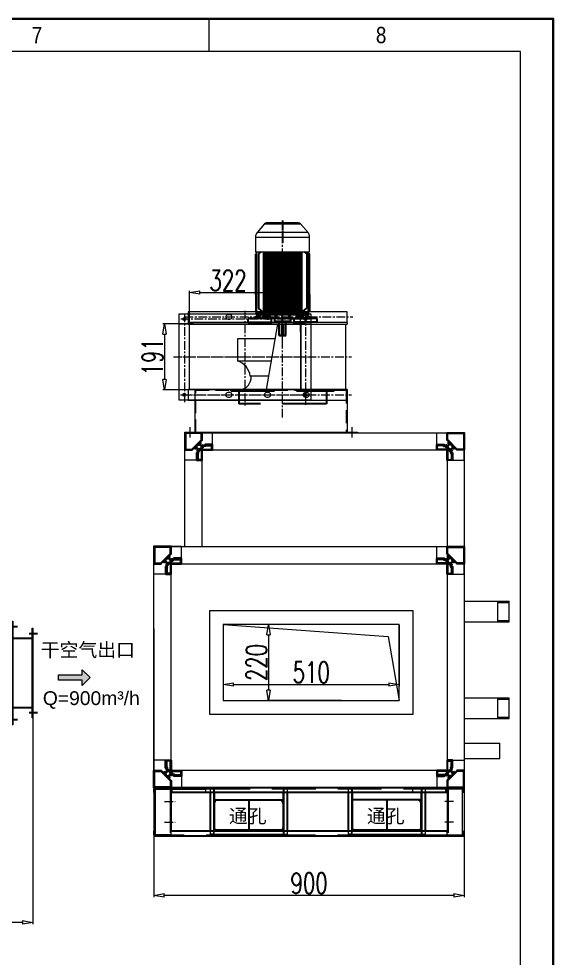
# Model space of a CAD drawing. Header units: millimetres. Extents: x 174875 to 182855, y -330615 to -324972.
# Drawn here: x 181306 to 182855, y -327697 to -324972 of the extents above; entities that cross this region are included whole.
import ezdxf

# ---------------------------------------------------------------- set-up
doc = ezdxf.new("R2010")
doc.units = ezdxf.units.MM
doc.header["$LTSCALE"] = 20
for name, pattern in [('CENTER', [2, 1.25, -0.25, 0.25, -0.25]), ('CENTER2', [28.575, 19.05, -3.175, 3.175, -3.175]), ('CENTER8', [6.35, 3.96875, -0.79375, 0.79375, -0.79375]), ('DASHED2', [9.525, 6.35, -3.175]), ('DASHEDX2', [38.1, 25.4, -12.7]), ('HIDDEN', [9.525, 6.35, -3.175]), ('PHANTOM', [63.5, 31.75, -6.35, 6.35, -6.35, 6.35, -6.35]), ('SLD-实线', [0])]:
    doc.linetypes.add(name, pattern=pattern)
doc.layers.get('0').update_dxf_attribs({"lineweight": 15})
for name, color, linetype in [('3中心线层', 1, 'CENTER8'), ('4虚线层', 6, 'DASHED2'), ('FORMAT', 7, 'Continuous'), ('PDF_几何图形', 7, 'Continuous'), ('实线', 7, 'Continuous')]:
    doc.layers.add(name, color=color, linetype=linetype)
for name, color, linetype, lineweight in [('Center', 1, 'CENTER', 9), ('Center2', 1, 'CENTER2', 9), ('cool', 2, 'HIDDEN', 9), ('Dim', 4, 'Continuous', 9), ('Fine', 1, 'Continuous', 9), ('from', 7, 'Continuous', 15), ('Hidden', 2, 'HIDDEN', 9), ('runner', 6, 'PHANTOM', 9), ('Text', 3, 'Continuous', 9), ('中心线', 1, 'CENTER', 9), ('型材专用图层', 7, 'Continuous', 15), ('粗实线', 7, 'SLD-实线', 25), ('细实线', 4, 'Continuous', 9), ('虚线', 2, 'DASHEDX2', 9)]:
    doc.layers.add(name, color=color, linetype=linetype, lineweight=lineweight)
doc.styles.add('.标注TY', font='txt.shx', dxfattribs={"width": 0.7, "bigfont": 'gbcbig.shx'})
doc.styles.add('AFASTD', font='monotxt.shx', dxfattribs={"width": 0.8, "bigfont": 'extfont.shx'})
doc.styles.add('仿宋体', font='')
doc.styles.add('宋体 2.5', font='', dxfattribs={"height": 2.5})
doc.styles.add('英文图框2.5', font='arial.ttf', dxfattribs={"height": 2.5})
doc.styles.get('仿宋体').set_extended_font_data('SimSun')
doc.styles.get('宋体 2.5').set_extended_font_data('SimSun')
doc.dimstyles.new('.60号字体TY$0', dxfattribs={"dimtxt": 60, "dimasz": 30, "dimexe": 5, "dimexo": 0.5, "dimgap": 5, "dimtad": 1, "dimdsep": 46, "dimtxsty": '.标注TY', "dimblk": 'CLOSEDBLANK', "dimcen": 2.5, "dimclrd": 256, "dimclre": 256, "dimclrt": 256, "dimadec": 0, "dimazin": 0, "dimtfac": 1, "dimtmove": 0, "dimatfit": 3, "dimldrblk": 'CLOSEDBLANK', "dimfxl": 1, "dimlwd": -1, "dimlwe": -1, "dimarcsym": 0})

# ---------------------------------------------------------------- blocks, each defined once
blk = doc.blocks.new('20250513.155847')
for points in [[(280, 69), (280, 67), (20, 67), (20, 69)], [(300, 11), (300, 9), (0, 9), (0, 11)]]:
    blk.add_lwpolyline(points, close=True)
blk.add_lwpolyline([(48, 9), (48, 67), (252, 67), (252, 9)])
at = {"layer": '3中心线层'}
for p, q in [((35, 58), (35, 82.2)), ((265, 58), (265, 82.2)), ((15, 0), (15, 24.2)), ((285, 0), (285, 24.2))]:
    blk.add_line(p, q, dxfattribs=at)
at = {"layer": 'cool'}
blk.add_lwpolyline([(50, 9), (50, 67), (250, 67), (250, 9)], dxfattribs=at)
blk = doc.blocks.new('*U6')
h = blk.add_hatch(color=0)
h.set_gradient(color1=(0, 0, 255), rotation=180, tint=1)
h.paths.add_polyline_path([(0, 0), (-6.35, -6.35), (-6.35, -2.159), (-25.4, -2.159), (-25.4, 2.159), (-6.35, 2.159), (-6.35, 6.35)])
at = {"color": 0, "linetype": 'Continuous'}
blk.add_lwpolyline([(0, 0), (-6.35, -6.35), (-6.35, -2.159), (-25.4, -2.159), (-25.4, 2.159), (-6.35, 2.159), (-6.35, 6.35)], close=True, dxfattribs=at)
blk = doc.blocks.new('_ClosedBlank')
at = {"color": 0, "linetype": 'ByBlock', "lineweight": -2}
for p, q in [((-1, 0.167), (0, 0)), ((-1, 0.167), (-1, -0.167)), ((0, 0), (-1, -0.167))]:
    blk.add_line(p, q, dxfattribs=at)
blk = doc.blocks.new('*D82')
at = {"layer": 'Defpoints', "color": 0, "transparency": 16777216}
for p in [(176481.8, -326760.4), (181346.8, -326760.4), (176481.8, -327593.2)]:
    blk.add_point(p, dxfattribs=at)
at = {"layer": 'Dim', "transparency": 16777216}
for p, q in [((176481.8, -326760.9), (176481.8, -327598.2)), ((181346.8, -326760.9), (181346.8, -327598.2)), ((181316.8, -327593.2), (176511.8, -327593.2))]:
    blk.add_line(p, q, dxfattribs=at)
at = {"layer": 'Dim', "transparency": 16777216, "xscale": 30, "yscale": 30, "zscale": 30, "rotation": 180}
blk.add_blockref('_ClosedBlank', (176481.8, -327593.2), dxfattribs=at)
at = {"layer": 'Dim', "transparency": 16777216, "xscale": 30, "yscale": 30, "zscale": 30}
blk.add_blockref('_ClosedBlank', (181346.8, -327593.2), dxfattribs=at)
at = {"layer": 'Dim', "transparency": 16777216, "insert": (178914.3, -327558.2), "char_height": 60, "attachment_point": 5, "style": '.标注TY'}
blk.add_mtext('4865', dxfattribs=at)
blk = doc.blocks.new('20240116.104457')
at = {"layer": 'cool'}
blk.add_lwpolyline([(3.5, 0), (0, 0), (0, 14), (100, 14), (100, 0), (3.5, 0), (3.5, 10.5), (100, 10.5)], dxfattribs=at)
blk = doc.blocks.new('20240321.16202')
for p, q in [((12, 136.5), (0, 136.5)), ((212, 136.5), (224, 136.5)), ((12, 3), (0, 3)), ((12, 3), (212, 3)), ((212, 3), (224, 3))]:
    blk.add_line(p, q)
at = {"layer": '粗实线'}
for p, q in [((0, 126), (0, 14)), ((12, 126), (12, 15)), ((212, 126), (212, 15)), ((224, 126), (224, 14)), ((12, 14), (12, 15)), ((12, 15), (212, 15))]:
    blk.add_line(p, q, dxfattribs=at)
at = {"layer": '虚线'}
for p, q in [((0, 136.5), (0, 126)), ((10, 136.5), (10, 3)), ((12, 136.5), (12, 126)), ((212, 136.5), (212, 126)), ((214, 136.5), (214, 3)), ((224, 136.5), (224, 126)), ((0, 14), (0, 3)), ((12, 11.5), (12, 14)), ((12, 13), (212, 13)), ((12, 3), (12, 11.5)), ((212, 14), (212, 11.5)), ((212, 11.5), (212, 3)), ((224, 14), (224, 3))]:
    blk.add_line(p, q, dxfattribs=at)
blk = doc.blocks.new('20250611.135806')
at = {"layer": 'Center', "lineweight": 18}
for p, q in [((31.3, 100), (61.7, 100)), ((868.7, 100), (838.3, 100)), ((31.3, 40), (61.7, 40)), ((868.7, 40), (838.3, 40))]:
    blk.add_line(p, q, dxfattribs=at)
at = {"layer": 'from'}
for p, q in [((0, 140), (0, 136.5)), ((0, 136.5), (0, 126)), ((3, 136.5), (0, 136.5)), ((0, 126), (0, 136.5)), ((3, 126), (3, 136.5)), ((3.5, 140), (3.5, 137)), ((3.5, 140), (46.5, 140)), ((3.5, 137), (46.5, 137)), ((46.5, 137), (46.5, 140)), ((50, 136.5), (47, 136.5)), ((47, 136.5), (47, 136)), ((50, 126), (50, 136.5)), ((50, 136.5), (50, 136)), ((850, 126), (850, 136.5)), ((850, 136.5), (850, 136)), ((853, 136.5), (853, 136)), ((853.5, 137), (853.5, 140)), ((896.5, 140), (853.5, 140)), ((896.5, 137), (853.5, 137)), ((896.5, 140), (896.5, 137)), ((897, 136.5), (900, 136.5)), ((897, 126), (897, 136.5)), ((900, 140), (900, 136.5)), ((900, 136.5), (900, 126)), ((900, 126), (900, 136.5)), ((0, 126), (3, 126)), ((5, 4), (5, 136)), ((5, 136), (46.5, 136)), ((46.5, 136), (47, 136)), ((47, 136), (50, 136)), ((50, 126), (50, 14)), ((853, 136), (850, 136)), ((850, 126), (850, 14)), ((853.5, 136), (853, 136)), ((895, 136), (853.5, 136)), ((895, 4), (895, 136)), ((900, 126), (897, 126)), ((0, 14), (0, 3.5)), ((0, 3.5), (0, 14)), ((3, 14), (0, 14)), ((0, 3.5), (0, 0)), ((0, 3.5), (3, 3.5)), ((3, 3.5), (3, 14)), ((3.5, 3), (3.5, 0)), ((46.5, 3), (3.5, 3)), ((46.5, 0), (3.5, 0)), ((46.5, 4), (5, 4)), ((47, 4), (46.5, 4)), ((46.5, 0), (46.5, 3)), ((47, 4), (50, 4)), ((47, 4), (47, 3.5)), ((47, 3.5), (50, 3.5)), ((50, 3.5), (50, 14)), ((50, 4), (50, 3.5)), ((850, 3.5), (850, 14)), ((853, 4), (850, 4)), ((850, 4), (850, 3.5)), ((853, 4), (853.5, 4)), ((853, 4), (853, 3.5)), ((853.5, 4), (895, 4)), ((853.5, 0), (853.5, 3)), ((853.5, 3), (896.5, 3)), ((853.5, 0), (896.5, 0)), ((896.5, 3), (896.5, 0)), ((897, 3.5), (897, 14)), ((897, 14), (900, 14)), ((900, 3.5), (897, 3.5)), ((900, 14), (900, 3.5)), ((900, 3.5), (900, 14)), ((900, 3.5), (900, 0))]:
    blk.add_line(p, q, dxfattribs=at)
for centre, radius, start, end in [((3.5, 136.5), 3.5, 90, 180), ((3.5, 136.5), 0.5, 90, 180), ((46.5, 136.5), 3.5, 0, 90), ((46.5, 136.5), 0.5, 0, 90), ((853.5, 136.5), 3.5, 90, 180), ((853.5, 136.5), 0.5, 90, 180), ((896.5, 136.5), 3.5, 0, 90), ((896.5, 136.5), 0.5, 0, 90), ((3.5, 3.5), 3.5, 180, 270), ((3.5, 3.5), 0.5, 180, 270), ((46.5, 3.5), 3.5, 270, 0), ((46.5, 3.5), 0.5, 270, 0), ((853.5, 3.5), 3.5, 180, 270), ((853.5, 3.5), 0.5, 180, 270), ((896.5, 3.5), 3.5, 270, 0), ((896.5, 3.5), 0.5, 270, 0)]:
    blk.add_arc(centre, radius, start, end, dxfattribs=at)
at = {"layer": 'Hidden'}
for p, q in [((850.5, 136.5), (47.5, 136.5)), ((47, 136), (47, 4)), ((853, 136), (853, 4)), ((850, 3), (47, 3))]:
    blk.add_line(p, q, dxfattribs=at)
at = {"layer": '粗实线'}
for p, q in [((900, 140), (0, 140)), ((3, 136.5), (0, 136.5)), ((3, 126), (0, 126)), ((850, 126), (50, 126)), ((175, 15), (175, 105)), ((175, 105), (375, 105)), ((375, 105), (375, 15)), ((575, 105), (575, 15)), ((775, 105), (575, 105)), ((775, 15), (775, 105)), ((3, 14), (0, 14)), ((3, 3.5), (0, 3.5)), ((900, 0), (0, 0)), ((850, 14), (50, 14)), ((175, 15), (375, 15)), ((775, 15), (575, 15))]:
    blk.add_line(p, q, dxfattribs=at)
at = {"layer": '粗实线', "color": 1, "linetype": 'CENTER', "ltscale": 4.572}
for p, q in [((275, 105), (275, 15)), ((675, 105), (675, 15))]:
    blk.add_line(p, q, dxfattribs=at)
at = {"layer": '粗实线'}
for centre, start, end in [((185, 95), 90, 180), ((365, 95), 0, 90), ((765, 95), 0, 90), ((185, 25), 180, 270), ((365, 25), 270, 0), ((585, 25), 180, 270), ((765, 25), 270, 0)]:
    blk.add_arc(centre, 10, start, end, dxfattribs=at)
for p in [(163, 3), (563, 3)]:
    blk.add_blockref('20240321.16202', p)
at = {"layer": 'from'}
blk.add_blockref('20240116.104457', (50, 126), dxfattribs=at)
at = {"layer": 'from', "xscale": -1}
blk.add_blockref('20240116.104457', (850, 126), dxfattribs=at)
at = {"layer": 'Text', "style": '仿宋体'}
for p in [(217.6, 38.2), (617.6, 38.2)]:
    blk.add_text('通孔', height=40, dxfattribs=at).set_placement(p)
blk = doc.blocks.new('20230914.152449')
for p, q in [((0, 30), (0, 80)), ((0, 80), (76, 80)), ((80, 0), (80, 76)), ((0, 30), (30, 30)), ((30, 0), (30, 30)), ((30, 0), (80, 0))]:
    blk.add_line(p, q)
blk.add_open_spline([(80, 76), (79.9, 76.5), (79.8, 77.6), (78.9, 78.9), (77.6, 79.8), (76.5, 79.9), (76, 80)], degree=3)
at = {"layer": 'Defpoints', "color": 251}
blk.add_lwpolyline([(75.8, 80), (80, 80), (80, 76)], dxfattribs=at)
blk = doc.blocks.new('新型材三通')
at = {"layer": '粗实线'}
h = blk.add_hatch(dxfattribs=at)
h.set_pattern_fill('ANSI31', color=1, scale=0.2, style=0)
h.set_pattern_definition([(45, (-36338.5513, 13786.73324), (-0.449012806, 0.449012806), [])])
h.paths.add_polyline_path([(37.5, 78.4), (36.5, 78.4), (36.5, 59.3), (37.5, 59.3)])
h.paths.add_polyline_path([(78.4, 36.5), (78.4, 37.5), (58.7, 37.5), (58.7, 36.5)])
at = {"layer": '型材专用图层', "color": 8, "lineweight": 5, "ltscale": 5}
for p, q in [((0, 49.2), (0, 50)), ((0.8, 50), (0, 50)), ((0, 4), (0, 0)), ((4, 0), (0, 0)), ((49.2, 0), (50, 0)), ((50, 0.8), (50, 0))]:
    blk.add_line(p, q, dxfattribs=at)
at = {"layer": '粗实线'}
for points in [[(37.2, 53.1), (35.8, 52.4, 0.548619), (35.7, 51.9), (37.8, 50.1), (39.5, 53.1), (43.3, 49.3), (40.8, 48.7, 0.585258), (40.7, 48.3), (41.7, 47.3, 0.261625), (42.7, 47.1), (45, 47.6), (47.6, 45), (45, 47.6), (47.6, 45), (47.1, 42.7, 0.261625), (47.3, 41.7), (48.3, 40.7, 0.585258), (48.7, 40.8), (49.3, 43.3), (53.1, 39.5), (50.1, 37.8), (51.9, 35.7, 0.548619), (52.4, 35.8), (53.1, 37.2, 0.315299), (53.1, 37.4), (53, 37.5, -0.414214), (53, 37.7), (53.7, 38.4, -0.414214), (54.1, 38.4), (58.4, 34.2, 0.198936), (58.9, 34), (65.3, 34), (79.2, 34, 0.414214), (80, 34.8), (80, 49.2, 0.414214), (79.2, 50), (64.7, 50), (52.5, 50, -0.414214), (50, 52.5), (50, 65.3), (50, 79.2, 0.414214), (49.2, 80), (34.8, 80, 0.414214), (34, 79.2), (34, 64.7), (34, 58.9, 0.198912), (34.2, 58.4), (38.4, 54.1, -0.414214), (38.4, 53.7), (37.7, 53, -0.414214), (37.5, 53), (37.4, 53.1, 0.315299)], [(36.5, 58.6, 0.414214), (36.6, 58.5), (37.9, 58.5, 0.414214), (38, 58.6), (38, 59.4, -0.414214), (38.5, 59.9, -0.414214), (39, 59.4), (39, 56.2, 0.198912), (39.2, 55.6), (46.5, 48.4, 0.414424), (47.3, 48.4), (48.3, 49.4, 0.200991), (48.5, 49.8), (48.5, 78, 0.414214), (48, 78.5), (39.2, 78.5, 0.414214), (39, 78.3), (39, 77.9, -0.414214), (38.5, 77.4, -0.414214), (38, 77.9), (38, 78.4, 0.414214), (37.9, 78.5), (36.6, 78.5, 0.414214), (36.5, 78.4)], [(0.8, 50, 0.414214), (0, 49.2), (0, 4, 0.414214), (4, 0), (49.2, 0, 0.414214), (50, 0.8), (50, 20.9, 0.198912), (49.7, 21.6), (43.5, 27.8, -0.414214), (43.5, 28.2), (44.4, 29.1, -0.414214), (44.7, 29.1), (44.7, 29.1, 0.315299), (44.9, 29), (46.4, 29.7, 0.548619), (46.4, 30.2), (44.3, 32), (42.6, 29.1), (38.8, 32.8), (41.3, 33.4, 0.585258), (41.4, 33.8), (40.4, 34.8, 0.261625), (39.5, 35.1), (37.2, 34.5), (34.5, 37.2), (35.1, 39.5, 0.261625), (34.8, 40.4), (33.8, 41.4, 0.585258), (33.4, 41.3), (32.8, 38.8), (29.1, 42.6), (32, 44.3), (30.2, 46.4, 0.548619), (29.7, 46.4), (29, 44.9, 0.315299), (29.1, 44.7), (29.1, 44.7, -0.414214), (29.1, 44.4), (28.2, 43.5, -0.414214), (27.8, 43.5), (21.6, 49.7, 0.198912), (20.9, 50)]]:
    blk.add_lwpolyline(points, format="xyb", close=True, dxfattribs=at)
blk.add_lwpolyline([(36.5, 59.3), (37.5, 59.3), (37.5, 78.4), (36.5, 78.4)], close=True, dxfattribs=at)
for points in [[(47.6, 21.6), (21, 48.2, 0.198912), (20.3, 48.5), (2, 48.5, 0.414214), (1.5, 48), (1.5, 4, 0.414214), (4, 1.5), (48, 1.5, 0.414214), (48.5, 2), (48.5, 20.3, 0.198912), (48.2, 21), (21.6, 47.6)], [(59.4, 39.1), (56.1, 39.1, -0.198912), (55.5, 39.3), (48.4, 46.5, -0.414424), (48.4, 47.3), (49.4, 48.3, -0.200991), (49.8, 48.5), (78, 48.5, -0.414214), (78.5, 48), (78.5, 39.2, -0.414214), (78.3, 39), (77.9, 39, 0.414214), (77.4, 38.5, 0.414214), (77.9, 38), (78.4, 38, -0.414214), (78.5, 37.9)], [(59.4, 39.1, -0.414214), (59.9, 38.6, -0.414214), (59.4, 38.1), (58.6, 38.1, 0.414214), (58.5, 38), (58.5, 36.7, 0.414239), (58.7, 36.5)], [(78.4, 36.5), (58.7, 36.5), (58.7, 37.5), (78.4, 37.5), (78.4, 36.5, 0.414214), (78.5, 36.6), (78.5, 37.9)]]:
    blk.add_lwpolyline(points, format="xyb", dxfattribs=at)
at = {"layer": '粗实线', "color": 1}
for points in [[(33.4, 41.7, 0.131829), (33.4, 41.6), (32.9, 39.8, -0.125779), (32.8, 39.7), (32.7, 39.5, -0.414214), (32.1, 39.5), (29.7, 42, -0.414214), (29.7, 42.5), (29.9, 42.7, -0.125778), (29.9, 42.7), (31.7, 43.2, 0.131829), (31.9, 43.3), (38.8, 50.2, 0.131829), (38.9, 50.4), (39.4, 52.2, -0.125778), (39.5, 52.3), (39.6, 52.4, -0.414214), (40.2, 52.4), (42.6, 50, -0.414214), (42.6, 49.4), (42.4, 49.3, -0.125779), (42.3, 49.3), (40.5, 48.8, 0.131829), (40.4, 48.7), (33.4, 41.7)], [(39.5, 32.7), (39.7, 32.8, -0.125779), (39.8, 32.9), (41.6, 33.4, 0.131829), (41.7, 33.4), (48.7, 40.4, 0.131829), (48.8, 40.5), (49.3, 42.3, -0.125779), (49.3, 42.4), (49.4, 42.6, -0.414214), (50, 42.6), (52.4, 40.2, -0.414214), (52.4, 39.6), (52.3, 39.5, -0.125778), (52.2, 39.4), (50.4, 38.9, 0.131829), (50.2, 38.8), (43.3, 31.9, 0.131829), (43.2, 31.7), (42.7, 29.9, -0.125778), (42.7, 29.9), (42.5, 29.7, -0.414214), (42, 29.7), (39.5, 32.1)]]:
    blk.add_lwpolyline(points, format="xyb", dxfattribs=at)
blk.add_arc((39.8, 32.4), 0.4, 135, 225, dxfattribs=at)
blk = doc.blocks.new('*D87')
at = {"layer": 'Defpoints', "color": 0, "transparency": 16777216}
for p in [(182408.8, -326729.4), (181898.8, -326805.9), (182408.8, -326903)]:
    blk.add_point(p, dxfattribs=at)
at = {"layer": 'Dim', "transparency": 16777216}
for p, q in [((182408.8, -326729.9), (182408.8, -326908)), ((181898.8, -326806.4), (181898.8, -326908)), ((181928.8, -326903), (182378.8, -326903))]:
    blk.add_line(p, q, dxfattribs=at)
at = {"layer": 'Dim', "transparency": 16777216, "xscale": 30, "yscale": 30, "zscale": 30, "rotation": 180}
blk.add_blockref('_ClosedBlank', (181898.8, -326903), dxfattribs=at)
at = {"layer": 'Dim', "transparency": 16777216, "xscale": 30, "yscale": 30, "zscale": 30}
blk.add_blockref('_ClosedBlank', (182408.8, -326903), dxfattribs=at)
at = {"layer": 'Dim', "transparency": 16777216, "insert": (182153.8, -326868), "char_height": 60, "attachment_point": 5, "style": '.标注TY'}
blk.add_mtext('510', dxfattribs=at)
blk = doc.blocks.new('*D88')
at = {"layer": 'Defpoints', "color": 0, "transparency": 16777216}
for p in [(182196.9, -326729.4), (182029.9, -326949.4), (182242.4, -326949.4)]:
    blk.add_point(p, dxfattribs=at)
at = {"layer": 'Dim', "transparency": 16777216}
for p, q in [((182196.4, -326729.4), (182024.9, -326729.4)), ((182029.9, -326759.4), (182029.9, -326919.4)), ((182241.9, -326949.4), (182024.9, -326949.4))]:
    blk.add_line(p, q, dxfattribs=at)
at = {"layer": 'Dim', "transparency": 16777216, "xscale": 30, "yscale": 30, "zscale": 30}
for p, rotation in [((182029.9, -326729.4), 90), ((182029.9, -326949.4), 270)]:
    blk.add_blockref('_ClosedBlank', p, dxfattribs=dict(at, rotation=rotation))
at = {"layer": 'Dim', "transparency": 16777216, "insert": (181994.9, -326839.4), "char_height": 60, "attachment_point": 5, "rotation": 90, "style": '.标注TY'}
blk.add_mtext('220', dxfattribs=at)
blk = doc.blocks.new('20250611.14012701')
for p, q in [((30, 15.7), (30, 139.2)), ((30, 139.2), (470, 139.2)), ((470, 139.2), (470, 15.7))]:
    blk.add_line(p, q)
blk.add_lwpolyline([(0, 15.7), (500, 15.7), (500, 14.2), (0, 14.2)], close=True)
at = {"layer": 'Center2'}
for p, q in [((15, 0), (15, 29.9)), ((485, 0), (485, 29.9))]:
    blk.add_line(p, q, dxfattribs=at)
at = {"layer": 'Hidden', "ltscale": 0.3}
blk.add_line((343.4, 139.2), (343.4, 137.2), dxfattribs=at)
blk.add_lwpolyline([(32, 14.2), (32, 137.2), (468, 137.2), (468, 14.2)], dxfattribs=at)
blk = doc.blocks.new('A$C52E12C56')
at = {"layer": '4虚线层'}
for p, q in [((23, 150), (23, -150)), ((25, 150), (23, 150)), ((25, 150), (25, -150)), ((-15, -127), (-15, 127)), ((25, 127), (-15, 127)), ((25, -127), (-15, -127)), ((25, -150), (23, -150))]:
    blk.add_line(p, q, dxfattribs=at)
blk = doc.blocks.new('Z$W@#17D16AA6')
for p, q in [((-125, 190.5), (125, 190.5)), ((-125, -190.5), (-125, 190.5)), ((-95.5, -190.5), (-95.5, 190.5)), ((95.5, 190.5), (95.5, -190.5)), ((125, 190.5), (125, -190.5)), ((-95.5, 161), (95.5, 161)), ((95.5, -161), (-95.5, -161)), ((125, -190.5), (-125, -190.5)), ((-111, -184.3), (-111, -184.3))]:
    blk.add_line(p, q)
for centre in [(-110, 175.5), (110, 175.5), (-110, -175.5), (110, -175.5)]:
    blk.add_circle(centre, 4.5)
at = {"layer": '中心线'}
for p, q in [((0, 206.9), (0, -204.8)), ((126, 175.5), (-131, 175.5)), ((-110, 187.2), (-110, -191.5)), ((110, 186.3), (110, -191.5)), ((134, 0), (-141, 0)), ((-110, -155.4), (-110, -191.1)), ((110, -155.5), (110, -191.1)), ((126, -175.5), (-141.1, -175.5))]:
    blk.add_line(p, q, dxfattribs=at)
blk = doc.blocks.new('Z$W@#232D6CBC2222222')
for p, q in [((25.9, 75.1), (204, 75.1)), ((198, 70.1), (40, 70.1)), ((160.1, 70.1), (160.1, 70.1)), ((204, 62.7), (198, 70.1)), ((25.9, -75), (204, -75)), ((198, -70), (40, -70)), ((160.1, -70), (160.1, -70)), ((204, -62.6), (198, -70))]:
    blk.add_line(p, q)
for points in [[(22, 76.1), (23.9, 76.1)], [(22, 76.1), (25.9, 76.1)], [(22, 76.1), (25.9, 76.1)], [(22, 76.1), (22, 26.5)], [(25.9, 76.1), (25.9, 74.1)], [(25.9, 30.5), (25.9, 75.1)], [(25.9, 74.1), (25.9, 72)], [(25.9, 73.9), (25.9, 72)], [(25.9, 61.5), (25.9, 64.5)], [(27.9, 55.4), (40, 70.1)], [(204, 55.4), (27.9, 55.4)], [(31.2, 75.1), (32.9, 77.9)], [(79.9, 77.9), (32.9, 77.9)], [(79.9, 77.9), (197, 77.9)], [(198.8, 75.1), (197, 77.9)], [(22, 30.5), (22, -76)], [(24.8, 42.3), (24.6, 41.1)], [(24.6, 41), (24.8, 42.3)], [(24.6, 0), (24.6, 41)], [(25.3, 43.5), (24.8, 42.3)], [(24.8, 42.3), (25.3, 43.5)], [(26.1, 44.6), (25.3, 43.5)], [(25.3, 43.5), (26.1, 44.6)], [(198, 43.1), (25.9, 43.1)], [(25.9, 32.9), (54, 32.9)], [(25.9, -72.4), (25.9, 30.5)], [(27.1, 45.4), (26.1, 44.6)], [(26.1, 44.6), (27.1, 45.3)], [(28.3, 45.9), (27.1, 45.4)], [(27.1, 45.3), (28.3, 45.8)], [(198, 53.8), (27.9, 53.8)], [(40, 49.2), (27.9, 47.7), (27.9, 47.7), (27.9, 53.8)], [(40, 52.3), (27.9, 53.8)], [(204, 47.7), (27.9, 47.7)], [(198, 44.3), (27.9, 44.3)], [(40, 39.7), (27.9, 38.2), (27.9, 38.2), (27.9, 44.3)], [(40, 42.8), (27.9, 44.3)], [(204, 38.2), (27.9, 38.2)], [(198, 34.1), (27.9, 34.1)], [(40, 29.4), (27.9, 27.9), (27.9, 27.9), (27.9, 34.1)], [(40, 32.5), (27.9, 34.1)], [(198, 27.9), (27.9, 27.9)], [(29.6, 46.1), (28.3, 45.9)], [(28.3, 45.8), (29.6, 46)], [(111.7, 46.1), (29.6, 46.1)], [(111.7, 46), (29.6, 46)], [(31.2, 30.9), (31.1, 30.3)], [(31.1, 30.2), (31.2, 30.9)], [(31.1, 0), (31.1, 30.2)], [(31.5, 31.5), (31.2, 30.9)], [(31.2, 30.9), (31.5, 31.5)], [(32.1, 32), (31.5, 31.5)], [(31.5, 31.5), (32.1, 31.9)], [(32.7, 32.2), (32.1, 32)], [(32.1, 31.9), (32.7, 32.2)], [(32.7, 32.2), (34.6, 32.9)], [(34.6, 32.9), (32.7, 32.2)], [(34.6, 32.9), (36.3, 34.2)], [(36.3, 34.1), (34.6, 32.9)], [(36.3, 34.2), (37.5, 35.9)], [(37.5, 35.8), (36.3, 34.1)], [(37.5, 35.9), (38.3, 37.8)], [(38.3, 37.7), (37.5, 35.8)], [(38.5, 38.4), (38.3, 37.8)], [(38.3, 37.7), (38.5, 38.4)], [(38.9, 38.9), (38.5, 38.4)], [(38.5, 38.4), (38.9, 38.9)], [(39.5, 39.2), (38.9, 38.9)], [(38.9, 38.9), (39.5, 39.2)], [(40.2, 39.3), (39.5, 39.2)], [(39.5, 39.2), (40.2, 39.3)], [(54, 52.3), (40, 52.3)], [(40, 49.2), (40, 52.3)], [(198, 49.2), (40, 49.2)], [(54, 42.8), (40, 42.8)], [(40, 39.7), (40, 42.8)], [(198, 39.7), (40, 39.7)], [(198, 32.5), (40, 32.5)], [(40, 29.4), (40, 32.5)], [(198, 29.4), (40, 29.4)], [(101.1, 39.3), (40.2, 39.3)], [(101.1, 39.3), (40.2, 39.3)], [(51.2, 47.9), (53, 48.6)], [(51.2, 46), (51.2, 47.9)], [(53, 48.6), (54.8, 48.8)], [(198, 52.3), (54, 52.3)], [(198, 42.8), (54, 42.8)], [(54, 32.9), (204, 32.9)], [(54.8, 48.2), (54.8, 48.8)], [(54.8, 48.2), (56, 48.2)], [(55.4, 44.3), (55.4, 52.5)], [(56, 48.2), (56, 48.8)], [(56, 48.8), (57.8, 48.6)], [(57.8, 48.6), (59.6, 47.9)], [(59.6, 46), (59.6, 47.9)], [(101.8, 39.2), (101.1, 39.3)], [(101.1, 39.3), (101.8, 39.2)], [(102.4, 38.9), (101.8, 39.2)], [(101.8, 39.2), (102.4, 38.9)], [(102.8, 38.4), (102.4, 38.9)], [(102.4, 38.9), (102.8, 38.4)], [(103, 37.8), (102.8, 38.4)], [(102.8, 38.4), (103, 37.7)], [(103, 37.8), (103.8, 35.9)], [(103.8, 35.8), (103, 37.7)], [(103.8, 35.9), (105, 34.2)], [(105, 34.1), (103.8, 35.8)], [(105, 34.2), (106.7, 32.9)], [(106.7, 32.9), (105, 34.1)], [(106.7, 32.9), (108.6, 32.2)], [(108.6, 32.2), (106.7, 32.9)], [(109.2, 32), (108.6, 32.2)], [(108.6, 32.2), (109.2, 31.9)], [(109.7, 31.5), (109.2, 32)], [(109.2, 31.9), (109.7, 31.5)], [(110, 30.9), (109.7, 31.5)], [(109.7, 31.5), (110, 30.9)], [(110.2, 30.3), (110, 30.9)], [(110, 30.9), (110.2, 30.2)], [(110.2, 0), (110.2, 30.2)], [(113, 45.9), (111.7, 46.1)], [(111.7, 46), (113, 45.8)], [(114.2, 45.4), (113, 45.9)], [(113, 45.8), (114.2, 45.3)], [(115.2, 44.6), (114.2, 45.4)], [(114.2, 45.3), (115.2, 44.6)], [(116, 43.5), (115.2, 44.6)], [(115.2, 44.6), (116, 43.5)], [(116.5, 42.3), (116, 43.5)], [(116, 43.5), (116.5, 42.3)], [(116.7, 41.1), (116.5, 42.3)], [(116.5, 42.3), (116.7, 41)], [(116.7, 0), (116.7, 41)], [(204, 43.1), (145.6, 43.1)], [(204, 53.8), (146.1, 53.8)], [(204, 44.3), (146.1, 44.3)], [(204, 34.1), (146.1, 34.1)], [(204, 27.9), (146.1, 27.9)], [(198, 49.2), (184, 49.2)], [(198, 39.7), (184, 39.7)], [(198, 29.4), (198, 32.5), (198, 32.5), (184, 32.5)], [(198, 29.4), (184, 29.4)], [(198, 52.3), (204, 53)], [(198, 49.2), (198, 52.3)], [(198, 49.2), (204, 48.5)], [(198, 42.8), (204, 43.5)], [(198, 39.7), (198, 42.8)], [(198, 39.7), (204, 38.9)], [(198, 32.5), (204, 33.3)], [(198, 29.4), (204, 28.7)], [(-40, 8.1), (-38.5, 9.6)], [(-40, -8.1), (-40, 8.1)], [(-38.5, -9.6), (-38.5, 9.6)], [(-38.5, 9.6), (-0.3, 9.6)], [(-35.3, 0), (-35.2, 0.7), (-35.2, 0.7), (-35, 1.2), (-35, 1.2), (-34.6, 1.8), (-34.6, 1.8), (-34.1, 2.1), (-34.1, 2.1), (-33.5, 2.4), (-33.5, 2.4), (-32.9, 2.4)], [(-35.3, 0), (-35.3, 0)], [(-32.9, 2.4), (-10.1, 2.4)], [(-10.1, 2.4), (-9.5, 2.4), (-9.5, 2.4), (-8.9, 2.1), (-8.9, 2.1), (-8.4, 1.8), (-8.4, 1.8), (-8, 1.2), (-8, 1.2), (-7.7, 0.7), (-7.7, 0.7), (-7.7, 0)], [(-7.7, 0), (-7.7, 0)], [(-1.9, 0), (34, 0)], [(0, 9.9), (-0.1, 9.9), (-0.1, 9.9), (-0.1, 9.8), (-0.1, 9.8), (-0.2, 9.7), (-0.2, 9.7), (-0.3, 9.6)], [(0, -10), (0, 10)], [(0, 10), (1.4, 10)], [(1.4, 0), (1.4, 23)], [(10, 23), (1.4, 23)], [(1.4, -23), (1.4, 0)], [(24.6, 0), (24.6, -41)], [(40, 21.3), (27.9, 22.9)], [(40, 18.3), (27.9, 16.8), (27.9, 16.8), (27.9, 22.9)], [(198, 22.9), (27.9, 22.9)], [(198, 16.8), (27.9, 16.8)], [(40, 11.6), (27.9, 13.1)], [(40, 8.5), (27.9, 6.9), (27.9, 6.9), (27.9, 13.1)], [(198, 13.1), (27.9, 13.1)], [(198, 6.9), (27.9, 6.9)], [(40, 1.5), (27.9, 3)], [(198, 3), (27.9, 3)], [(27.9, 0), (27.9, 3)], [(27.9, 0), (27.9, -3)], [(31.1, 0), (31.1, -30.2)], [(40, 18.3), (40, 21.3)], [(54, 21.3), (40, 21.3)], [(198, 18.3), (40, 18.3)], [(40, 8.5), (40, 11.6)], [(198, 11.6), (40, 11.6)], [(198, 8.5), (40, 8.5)], [(198, 1.5), (40, 1.5)], [(40, 0), (40, 1.5)], [(40, 0), (40, -1.5)], [(198, 21.3), (54, 21.3)], [(110.2, 0), (110.2, -30.2)], [(116.7, 0), (116.7, -41)], [(204, 22.9), (146.1, 22.9)], [(204, 16.8), (146.1, 16.8)], [(204, 13.1), (146.1, 13.1)], [(204, 6.9), (146.1, 6.9)], [(204, 3), (146.1, 3)], [(198, 18.3), (184, 18.3)], [(198, 8.5), (198, 11.6), (198, 11.6), (184, 11.6)], [(198, 8.5), (184, 8.5)], [(198, 1.5), (184, 1.5)], [(198, 21.3), (204, 22.1)], [(198, 18.3), (198, 21.3)], [(198, 18.3), (204, 17.6)], [(198, 11.6), (204, 12.3)], [(198, 8.5), (204, 7.7)], [(198, 1.5), (204, 2.3)], [(198, 0), (198, 1.5)], [(198, 0), (198, -1.5)], [(-40, -8.1), (-38.5, -9.6)], [(-38.5, -9.6), (-0.3, -9.6), (-0.3, -9.6), (-0.2, -9.7), (-0.2, -9.7), (-0.1, -9.8), (-0.1, -9.8), (0, -9.9)], [(-32.9, -2.4), (-33.5, -2.4), (-33.5, -2.4), (-34.1, -2.1), (-34.1, -2.1), (-34.6, -1.7), (-34.6, -1.7), (-35, -1.2), (-35, -1.2), (-35.2, -0.7), (-35.2, -0.7), (-35.3, 0)], [(-32.9, -2.4), (-10.1, -2.4)], [(-7.7, 0), (-7.7, -0.7), (-7.7, -0.7), (-8, -1.2), (-8, -1.2), (-8.4, -1.7), (-8.4, -1.7), (-8.9, -2.1), (-8.9, -2.1), (-9.5, -2.4), (-9.5, -2.4), (-10.1, -2.4)], [(0, -10), (1.4, -10)], [(10, -23), (1.4, -23)], [(40, -1.5), (27.9, -3)], [(198, -3), (27.9, -3)], [(198, -7.6), (27.9, -7.6)], [(40, -9.2), (27.9, -7.6), (27.9, -7.6), (27.9, -13.7)], [(40, -12.2), (27.9, -13.7)], [(198, -13.7), (27.9, -13.7)], [(40, -19), (27.9, -17.5), (27.9, -17.5), (27.9, -23.6)], [(204, -17.5), (27.9, -17.5)], [(40, -22.1), (27.9, -23.6)], [(198, -23.6), (27.9, -23.6)], [(198, -1.5), (40, -1.5)], [(40, -9.2), (40, -12.2)], [(198, -9.2), (40, -9.2)], [(198, -12.2), (40, -12.2)], [(40, -19), (40, -22.1)], [(198, -19), (40, -19)], [(54, -22.1), (40, -22.1)], [(198, -22.1), (54, -22.1)], [(204, -3), (146.1, -3)], [(204, -7.6), (146.1, -7.6)], [(204, -13.7), (146.1, -13.7)], [(204, -23.6), (146.1, -23.6)], [(198, -1.5), (184, -1.5)], [(198, -9.2), (198, -12.2), (198, -12.2), (184, -12.2)], [(198, -9.2), (184, -9.2)], [(198, -19), (184, -19)], [(198, -1.5), (204, -2.3)], [(198, -9.2), (204, -8.4)], [(198, -12.2), (204, -12.9)], [(198, -19), (204, -18.2)], [(198, -19), (198, -22.1)], [(198, -22.1), (204, -22.8)], [(24.8, -42.3), (24.6, -41)], [(25.3, -43.5), (24.8, -42.3)], [(26.1, -44.6), (25.3, -43.5)], [(27.1, -45.3), (26.1, -44.6)], [(28.3, -45.8), (27.1, -45.3)], [(40, -29.4), (27.9, -27.9), (27.9, -27.9), (27.9, -34)], [(198, -27.9), (27.9, -27.9)], [(40, -32.4), (27.9, -34)], [(198, -34), (27.9, -34)], [(40, -39.6), (27.9, -38.1), (27.9, -38.1), (27.9, -44.2)], [(204, -38.1), (27.9, -38.1)], [(40, -42.7), (27.9, -44.2)], [(198, -44.2), (27.9, -44.2)], [(40, -49.2), (27.9, -47.6), (27.9, -47.6), (27.9, -53.7)], [(204, -47.6), (27.9, -47.6)], [(40, -52.2), (27.9, -53.7)], [(198, -53.7), (27.9, -53.7)], [(29.6, -46), (28.3, -45.8)], [(111.7, -46), (29.6, -46)], [(31.2, -30.9), (31.1, -30.2)], [(31.5, -31.5), (31.2, -30.9)], [(32.1, -31.9), (31.5, -31.5)], [(32.7, -32.1), (32.1, -31.9)], [(32.7, -32.1), (34.6, -32.9)], [(34.6, -32.9), (36.3, -34.1)], [(36.3, -34.1), (37.5, -35.8)], [(37.5, -35.8), (38.3, -37.7)], [(38.5, -38.3), (38.3, -37.7)], [(38.9, -38.9), (38.5, -38.3)], [(39.5, -39.2), (38.9, -38.9)], [(40.2, -39.3), (39.5, -39.2)], [(40, -29.4), (40, -32.4)], [(198, -29.4), (40, -29.4)], [(198, -32.4), (40, -32.4)], [(40, -39.6), (40, -42.7)], [(198, -39.6), (40, -39.6)], [(54, -42.7), (40, -42.7)], [(40, -49.2), (40, -52.2)], [(198, -49.2), (40, -49.2)], [(54, -52.2), (40, -52.2)], [(101.1, -39.3), (40.2, -39.3)], [(198, -42.7), (54, -42.7)], [(198, -52.2), (54, -52.2)], [(101.8, -39.2), (101.1, -39.3)], [(102.4, -38.9), (101.8, -39.2)], [(102.8, -38.3), (102.4, -38.9)], [(103, -37.7), (102.8, -38.3)], [(103, -37.7), (103.8, -35.8)], [(103.8, -35.8), (105, -34.1)], [(105, -34.1), (106.7, -32.9)], [(106.7, -32.9), (108.6, -32.1)], [(109.2, -31.9), (108.6, -32.1)], [(109.7, -31.5), (109.2, -31.9)], [(110, -30.9), (109.7, -31.5)], [(110.2, -30.2), (110, -30.9)], [(113, -45.8), (111.7, -46)], [(114.2, -45.3), (113, -45.8)], [(115.2, -44.6), (114.2, -45.3)], [(116, -43.5), (115.2, -44.6)], [(116.5, -42.3), (116, -43.5)], [(116.7, -41), (116.5, -42.3)], [(204, -27.9), (146.1, -27.9)], [(204, -34), (146.1, -34)], [(204, -44.2), (146.1, -44.2)], [(204, -53.7), (146.1, -53.7)], [(198, -29.4), (198, -32.4), (198, -32.4), (184, -32.4)], [(198, -29.4), (184, -29.4)], [(198, -39.6), (184, -39.6)], [(198, -49.2), (184, -49.2)], [(198, -29.4), (204, -28.7)], [(198, -32.4), (204, -33.2)], [(198, -39.6), (204, -38.9)], [(198, -39.6), (198, -42.7)], [(198, -42.7), (204, -43.4)], [(198, -49.2), (204, -48.4)], [(198, -49.2), (198, -52.2)], [(198, -52.2), (204, -53)], [(22, -76), (25.9, -76)], [(22, -76), (23.9, -76)], [(25.9, -73.8), (25.9, -72)], [(25.9, -74), (25.9, -72)], [(25.9, -76), (25.9, -74)], [(27.9, -55.3), (40, -70)], [(204, -55.3), (27.9, -55.3)], [(31.2, -75), (32.9, -77.8)], [(79.9, -77.8), (32.9, -77.8)], [(79.9, -77.8), (197, -77.8)], [(198.8, -75), (197, -77.8)]]:
    blk.add_lwpolyline(points)
at = {"layer": 'PDF_几何图形', "lineweight": 18}
for p, q in [((246.7, 78.5), (204, 78.5)), ((204, 78.5), (204, 78.3)), ((204, 78.3), (204, 77.9)), ((204, 77.9), (204, 77.1)), ((204, 77.1), (204, 76)), ((204, 76), (204, 74.7)), ((204, 74.7), (204, 73)), ((204, 73), (204, 71.1)), ((204, 71.1), (204, 68.8)), ((204, 68.8), (204, 66.3)), ((204, 66.3), (204, 63.6)), ((204, 63.6), (204, 60.6)), ((204, 60.6), (204, 57.3)), ((204, 57.3), (204, 53.8)), ((285.1, 52.4), (259.6, 73.8)), ((204, 53.8), (204, 50.2)), ((204, 50.2), (204, 46.3)), ((204, 46.3), (204, 42.2)), ((204, 42.2), (204, 38)), ((204, 38), (204, 33.6)), ((204, 33.6), (204, 29.1)), ((204, 29.1), (204, 24.5)), ((288, 46.1), (288, 46.3)), ((288, 45.7), (288, 46.1)), ((288, 44.9), (288, 45.7)), ((288, 43.8), (288, 44.9)), ((288, 42.4), (288, 43.8)), ((288, 40.7), (288, 42.4)), ((288, 38.7), (288, 40.7)), ((288, 36.5), (288, 38.7)), ((288, 34.1), (288, 36.5)), ((288, 31.4), (288, 34.1)), ((288, 28.4), (288, 31.4)), ((288, 25.3), (288, 28.4)), ((204, 24.5), (204, 19.8)), ((204, 19.8), (204, 15)), ((204, 15), (204, 10.1)), ((204, 10.1), (204, 5.2)), ((204, 5.2), (204, -77.4)), ((288, 22), (288, 25.3)), ((288, 18.6), (288, 22)), ((288, 15), (288, 18.6)), ((288, 11.4), (288, 15)), ((288, 7.6), (288, 11.4)), ((288, 3.8), (288, 7.6)), ((288, 0), (288, 3.8)), ((288, -3.8), (288, 0)), ((288, -7.6), (288, -3.8)), ((288, -11.3), (288, -7.6)), ((288, -15), (288, -11.3)), ((288, -18.5), (288, -15)), ((288, -22), (288, -18.5)), ((288, -25.3), (288, -22)), ((288, -28.4), (288, -25.3)), ((259.6, -73.8), (285.1, -52.3)), ((288, -31.3), (288, -28.4)), ((288, -34), (288, -31.3)), ((288, -36.5), (288, -34)), ((288, -38.7), (288, -36.5)), ((288, -40.6), (288, -38.7)), ((288, -42.3), (288, -40.6)), ((288, -43.7), (288, -42.3)), ((288, -44.8), (288, -43.7)), ((288, -45.6), (288, -44.8)), ((288, -46.1), (288, -45.6)), ((288, -46.2), (288, -46.1)), ((204, -77.4), (204, -78.4)), ((204, -78.4), (246.7, -78.4))]:
    blk.add_line(p, q, dxfattribs=at)
at = {"layer": 'PDF_几何图形', "lineweight": 13}
for points in [[(246.7, 78.5), (246.7, 78.3), (246.7, 77.9), (246.7, 77.1), (246.7, 76), (246.7, 74.6), (246.7, 72.9), (246.7, 71), (246.7, 68.7), (246.7, 66.2), (246.7, 63.4), (246.7, 60.3), (246.7, 57), (246.7, 53.5), (246.7, 49.8), (246.7, 45.9), (246.7, 41.8), (246.7, 37.5), (246.7, 33.1), (246.7, 28.5), (246.7, 23.8), (246.7, 19.1), (246.7, 14.2), (246.7, 9.3), (246.7, 4.4), (246.7, -78.4)], [(259.6, -73.8), (259.6, -73.6), (259.6, -73.1), (259.6, -72.3), (259.6, -71.2), (259.6, -69.8), (259.6, -68.1), (259.6, -66.2), (259.6, -63.9), (259.6, -61.3), (259.6, -58.5), (259.6, -55.4), (259.6, -52.1), (259.6, -48.6), (259.6, -44.9), (259.6, -41), (259.6, -36.9), (259.6, -32.6), (259.6, -28.2), (259.6, -23.7), (259.6, -19.1), (259.6, -14.4), (259.6, -9.6), (259.6, -4.8), (259.6, 0), (259.6, 4.9), (259.6, 9.7), (259.6, 14.4), (259.6, 19.1), (259.6, 23.7), (259.6, 28.3), (259.6, 32.7), (259.6, 36.9), (259.6, 41), (259.6, 45), (259.6, 48.7), (259.6, 52.2), (259.6, 55.5), (259.6, 58.6), (259.6, 61.4), (259.6, 63.9), (259.6, 66.2), (259.6, 68.2), (259.6, 69.9), (259.6, 71.3), (259.6, 72.4), (259.6, 73.2), (259.6, 73.7), (259.6, 73.8)], [(285.1, 52.4), (285.1, 52.3), (285.1, 51.8), (285.1, 51), (285.1, 50), (285.1, 48.6), (285.1, 47), (285.1, 45.1), (285.1, 42.9), (285.1, 40.4), (285.1, 37.8), (285.1, 34.9), (285.1, 31.8), (285.1, 28.5), (285.1, 25.1), (285.1, 21.5), (285.1, 17.7), (285.1, 13.9), (285.1, 10), (285.1, 6), (285.1, 2), (285.1, -2), (285.1, -6), (285.1, -9.9), (285.1, -13.8), (285.1, -17.7), (285.1, -21.4), (285.1, -25), (285.1, -28.4), (285.1, -31.7), (285.1, -34.8), (285.1, -37.7), (285.1, -40.4), (285.1, -42.8), (285.1, -45), (285.1, -46.9), (285.1, -48.5), (285.1, -49.9), (285.1, -51), (285.1, -51.7), (285.1, -52.2), (285.1, -52.3)]]:
    blk.add_lwpolyline(points, dxfattribs=at)
at = {"layer": 'PDF_几何图形', "lineweight": 25}
for points in [[(258.9, 0), (230.2, 0)], [(264.9, 0), (260.4, 0)], [(295.1, 0), (291.4, 0), (287.6, 0), (266.4, 0)]]:
    blk.add_lwpolyline(points, dxfattribs=at)
at = {"layer": 'PDF_几何图形', "lineweight": 18}
for centre, radius, start, end in [((246.7, 58.5), 20, 50.0048, 89.9952), ((280, 46.3), 8, 0.0145, 49.9859), ((280, -46.2), 8, 310.0142, 359.9858), ((246.7, -58.4), 20, 270.001, 309.999)]:
    blk.add_arc(centre, radius, start, end, dxfattribs=at)
at = {"layer": '中心线'}
blk.add_lwpolyline([(-51.3, 0), (251.5, 0)], dxfattribs=at)
at = {"layer": '实线'}
for p, q in [((0, 100), (0, 33.1)), ((0, 100), (10, 100)), ((10, -99.9), (10, 100)), ((22, 65.5), (10, 84.8)), ((-3.5, 65), (-3.5, 33.1)), ((-3.5, 65), (0, 65)), ((22, 60.6), (10, 79.9)), ((22, 46), (10, 65.3)), ((22, 40.9), (10, 60.1)), ((10, 33.1), (-3.5, 33.1)), ((15.2, 40.9), (10, 49.2)), ((22, 40.9), (15.2, 40.9)), ((22, 19.2), (10, 24.3)), ((22, 18), (10, 23.1)), ((11, 18), (10, 18.4)), ((22, 18), (11, 18)), ((22, -17.9), (10, -23)), ((11, -17.9), (10, -18.4)), ((22, -19.2), (10, -24.2)), ((22, -17.9), (11, -17.9)), ((-3.5, -64.9), (-3.5, -33.1)), ((10, -33.1), (-3.5, -33.1)), ((0, -99.9), (0, -33.1)), ((22, -40.8), (10, -60.1)), ((15.2, -40.8), (10, -49.2)), ((22, -45.9), (10, -65.2)), ((22, -40.8), (15.2, -40.8)), ((-3.5, -64.9), (0, -64.9)), ((22, -60.5), (10, -79.8)), ((22, -65.4), (10, -84.7)), ((0, -99.9), (10, -99.9)), ((0, -99.9), (10, -99.9))]:
    blk.add_line(p, q, dxfattribs=at)
blk = doc.blocks.new('英铄BN(A)S250系列-俯视图-01')
for p, q in [((-2444.5, 22675.1), (-2444.5, 22645.1)), ((-1983.5, 22675.1), (-2444.5, 22675.1)), ((-1983.5, 22645.1), (-1983.5, 22675.1)), ((-2444.5, 22645.1), (-1983.5, 22645.1)), ((-2440.5, 22645.1), (-2440.5, 22455.1)), ((-2311.5, 22645.1), (-2311.5, 22455.1)), ((-2210.5, 22645.1), (-2243.5, 22455.1)), ((-1987.5, 22645.1), (-1987.5, 22455.1)), ((-2217.3, 22606.1), (-2164, 22606.1)), ((-2126.5, 22561.1), (-2225.1, 22561.1)), ((-2126.5, 22497.6), (-2126.5, 22561.1)), ((-2236.1, 22497.6), (-2126.5, 22497.6)), ((-1983.5, 22455.1), (-2444.5, 22455.1)), ((-2444.5, 22451.1), (-2444.5, 22455.1)), ((-1983.5, 22455.1), (-1983.5, 22451.1)), ((-2444.5, 22451.1), (-2444.5, 22419.1)), ((-1983.5, 22449.1), (-2444.5, 22449.1)), ((-1983.5, 22419.1), (-1983.5, 22451.1)), ((-2444.5, 22419.1), (-1983.5, 22419.1))]:
    blk.add_line(p, q)
for points in [[(-2257.5, 22486.4), (-2257.5, 22486.4)], [(-2257.5, 22458.8), (-2257.5, 22458.8)], [(-2257.5, 22453), (-2257.5, 22417.1)]]:
    blk.add_lwpolyline(points)
for centre, radius, start, end in [((-2130.4, 22609.5), 35.9, 97.2702, 185.4211), ((-2110, 22613), 54.4, 187.2546, 252.3566)]:
    blk.add_arc(centre, radius, start, end)
at = {"layer": '中心线'}
for p, q in [((-2257.5, 22726.1), (-2257.5, 22336.8)), ((-1969.7, 22660.1), (-2457.4, 22660.1)), ((-1969.7, 22550.1), (-2457.4, 22550.1)), ((-1973.7, 22434.1), (-2461.4, 22434.1))]:
    blk.add_line(p, q, dxfattribs=at)
at = {"layer": '细实线'}
for points in [[(-2323.5, 22653.6, 1), (-2323.5, 22666.6), (-2328.5, 22666.6, 1), (-2328.5, 22653.6)], [(-2211.5, 22653.6, 1), (-2211.5, 22666.6), (-2216.5, 22666.6, 1), (-2216.5, 22653.6)], [(-2099.5, 22653.6, 1), (-2099.5, 22666.6), (-2104.5, 22666.6, 1), (-2104.5, 22653.6)], [(-2323.5, 22427.6, 1), (-2323.5, 22440.6), (-2328.5, 22440.6, 1), (-2328.5, 22427.6)], [(-2211.5, 22427.6, 1), (-2211.5, 22440.6), (-2216.5, 22440.6, 1), (-2216.5, 22427.6)], [(-2099.5, 22427.6, 1), (-2099.5, 22440.6), (-2104.5, 22440.6, 1), (-2104.5, 22427.6)]]:
    blk.add_lwpolyline(points, format="xyb", close=True, dxfattribs=at)
at = {"rotation": 270}
for name, p in [('A$C52E12C56', (-2257.5, 22671.6)), ('Z$W@#17D16AA6', (-2148.5, 22550.1))]:
    blk.add_blockref(name, p, dxfattribs=at)
at = {"layer": '实线', "rotation": 270}
blk.add_blockref('Z$W@#232D6CBC2222222', (-2257.5, 22449.1), dxfattribs=at)
blk = doc.blocks.new('*D90')
at = {"layer": 'Defpoints', "color": 0, "transparency": 16777216}
for p in [(182122.7, -325766.6), (182122.7, -325881.4), (181800.7, -325884.7)]:
    blk.add_point(p, dxfattribs=at)
at = {"layer": 'Dim', "transparency": 16777216}
for p, q in [((181800.7, -325884.2), (181800.7, -325761.6)), ((181830.7, -325766.6), (182092.7, -325766.6)), ((182122.7, -325880.9), (182122.7, -325761.6))]:
    blk.add_line(p, q, dxfattribs=at)
at = {"layer": 'Dim', "transparency": 16777216, "xscale": 30, "yscale": 30, "zscale": 30, "rotation": 180}
blk.add_blockref('_ClosedBlank', (181800.7, -325766.6), dxfattribs=at)
at = {"layer": 'Dim', "transparency": 16777216, "xscale": 30, "yscale": 30, "zscale": 30}
blk.add_blockref('_ClosedBlank', (182122.7, -325766.6), dxfattribs=at)
at = {"layer": 'Dim', "transparency": 16777216, "insert": (181912.6, -325731.6), "char_height": 60, "attachment_point": 5, "style": '.标注TY'}
blk.add_mtext('322', dxfattribs=at)
blk = doc.blocks.new('*D91')
at = {"layer": 'Defpoints', "color": 0, "transparency": 16777216}
for p in [(181812.2, -325857.6), (181728.4, -326048.6), (181812.8, -326048.6)]:
    blk.add_point(p, dxfattribs=at)
at = {"layer": 'Dim', "transparency": 16777216}
for p, q in [((181811.7, -325857.6), (181723.4, -325857.6)), ((181728.4, -325887.6), (181728.4, -326018.6)), ((181812.3, -326048.6), (181723.4, -326048.6))]:
    blk.add_line(p, q, dxfattribs=at)
at = {"layer": 'Dim', "transparency": 16777216, "xscale": 30, "yscale": 30, "zscale": 30}
for p, rotation in [((181728.4, -325857.6), 90), ((181728.4, -326048.6), 270)]:
    blk.add_blockref('_ClosedBlank', p, dxfattribs=dict(at, rotation=rotation))
at = {"layer": 'Dim', "transparency": 16777216, "insert": (181693.4, -325953.1), "char_height": 60, "attachment_point": 5, "rotation": 90, "style": '.标注TY'}
blk.add_mtext('191', dxfattribs=at)
blk = doc.blocks.new('*D92')
at = {"layer": 'Defpoints', "color": 0, "transparency": 16777216}
for p in [(181697.5, -326741.8), (182597.5, -326902.3), (181697.5, -327514.9)]:
    blk.add_point(p, dxfattribs=at)
at = {"layer": 'Dim', "transparency": 16777216}
for p, q in [((181697.5, -326742.3), (181697.5, -327519.9)), ((182597.5, -326902.8), (182597.5, -327519.9)), ((182567.5, -327514.9), (181727.5, -327514.9))]:
    blk.add_line(p, q, dxfattribs=at)
at = {"layer": 'Dim', "transparency": 16777216, "xscale": 30, "yscale": 30, "zscale": 30, "rotation": 180}
blk.add_blockref('_ClosedBlank', (181697.5, -327514.9), dxfattribs=at)
at = {"layer": 'Dim', "transparency": 16777216, "xscale": 30, "yscale": 30, "zscale": 30}
blk.add_blockref('_ClosedBlank', (182597.5, -327514.9), dxfattribs=at)
at = {"layer": 'Dim', "transparency": 16777216, "insert": (182147.5, -327479.9), "char_height": 60, "attachment_point": 5, "style": '.标注TY'}
blk.add_mtext('900', dxfattribs=at)

msp = doc.modelspace()

# ---------------------------------------------------------------- linework, layer by layer
for p, q in [((182597.503, -326661.361), (182727.507, -326661.361)), ((182695.007, -326721.361), (182695.007, -326661.361)), ((182727.507, -326721.361), (182727.507, -326661.361)), ((182597.503, -326721.361), (182727.507, -326721.361)), ((182597.503, -326942.212), (182727.507, -326942.212)), ((182695.007, -327002.212), (182695.007, -326942.212)), ((182727.507, -327002.212), (182727.507, -326942.212)), ((182597.503, -327002.212), (182727.507, -327002.212)), ((182597.503, -327073.431), (182700.563, -327073.431)), ((182700.563, -327118.209), (182700.563, -327073.431)), ((182597.503, -327118.209), (182700.563, -327118.209))]:
    msp.add_line(p, q)
at = {"lineweight": 9}
msp.add_lwpolyline([(174970.197, -330520.419), (182760.197, -330520.419), (182760.197, -325067.419), (174970.197, -325067.419)], close=True, dxfattribs=at)
at = {"layer": 'Fine', "lineweight": 9}
for p, q in [((182695.007, -326665.361), (182727.507, -326665.361)), ((182695.007, -326717.361), (182727.507, -326717.361)), ((182695.007, -326946.212), (182727.507, -326946.212)), ((182695.007, -326998.212), (182727.507, -326998.212))]:
    msp.add_line(p, q, dxfattribs=at)
at = {"layer": 'FORMAT', "lineweight": 9}
msp.add_line((181857.697, -325067.419), (181857.697, -324972.419), dxfattribs=at)
at = {"layer": 'FORMAT', "lineweight": 30}
msp.add_lwpolyline([(174875.197, -330615.419), (182855.197, -330615.419), (182855.197, -324972.419), (174875.197, -324972.419)], close=True, dxfattribs=at)
at = {"layer": 'from'}
for p, q in [((181787.503, -326503.005), (181787.503, -326173.005)), ((181787.503, -326173.005), (182597.503, -326173.005)), ((182597.503, -326173.005), (182597.503, -327203.005)), ((181837.503, -326503.005), (181837.503, -326223.005)), ((181837.503, -326223.005), (182547.503, -326223.005)), ((182547.503, -326223.005), (182547.503, -327153.005)), ((182547.503, -327153.005), (181837.503, -327153.005)), ((182597.503, -327203.005), (181787.503, -327203.005))]:
    msp.add_line(p, q, dxfattribs=at)
for points in [[(182597.503, -327203.005), (181697.503, -327203.005), (181697.503, -326503.005), (182597.503, -326503.005)], [(182547.503, -327153.005), (181747.503, -327153.005), (181747.503, -326553.005), (182547.503, -326553.005)], [(181858.841, -326989.432), (182448.841, -326989.432), (182448.841, -326689.432), (181858.841, -326689.432)], [(181898.841, -326949.432), (182408.841, -326949.432), (182408.841, -326729.432), (181898.841, -326729.432)]]:
    msp.add_lwpolyline(points, close=True, dxfattribs=at)
at = {"layer": 'runner'}
for p, q in [((181898.841, -326729.432), (182377.031, -326764.396)), ((182377.031, -326764.396), (182408.841, -326949.432))]:
    msp.add_line(p, q, dxfattribs=at)

# ---------------------------------------------------------------- block references
at = {"rotation": 180}
for name, p in [('英铄BN(A)S250系列-俯视图-01', (179813.146, -303403.038)), ('20230914.152449', (181777.507, -327123.001))]:
    msp.add_blockref(name, p, dxfattribs=at)
at = {"xscale": -1}
for p in [(181867.507, -326253.009), (181777.507, -326583.009)]:
    msp.add_blockref('20230914.152449', p, dxfattribs=at)
for p in [(182517.499, -326253.009), (182517.499, -326583.009)]:
    msp.add_blockref('20230914.152449', p)
at = {"lineweight": 13, "xscale": 3.600000000005821, "yscale": 3.600000000005821, "zscale": 3.600000000005821}
msp.add_blockref('*U6', (181513.052, -326883.151), dxfattribs=at)
at = {"xscale": -1, "rotation": 180}
msp.add_blockref('20230914.152449', (182517.499, -327123.001), dxfattribs=at)
at = {"layer": 'cool'}
for p, rotation in [((181787.503, -326173.005), 270), ((181697.503, -326503.005), 270), ((182597.503, -327203.005), 90.00000000000001)]:
    msp.add_blockref('新型材三通', p, dxfattribs=dict(at, rotation=rotation))
at = {"layer": 'cool', "xscale": -1}
for p, rotation in [((182597.503, -326173.005), 90), ((182597.503, -326503.005), 90), ((181697.503, -327203.005), 270)]:
    msp.add_blockref('新型材三通', p, dxfattribs=dict(at, rotation=rotation))
at = {"layer": 'from'}
for name, p in [('20250611.14012701', (181787.503, -326187.234)), ('20250611.135806', (181697.503, -327343.005))]:
    msp.add_blockref(name, p, dxfattribs=at)
at = {"layer": 'from', "rotation": 270}
msp.add_blockref('20250513.155847', (181277.797, -326719.896), dxfattribs=at)

# ---------------------------------------------------------------- texts
at = {"lineweight": 13, "char_height": 40, "attachment_point": 3}
for s, insert, width, style in [('干空气出口', (181642.672, -326782.745), 637.06624, '宋体 2.5'), ('Q=900m³/h', (181656.861, -326922.937), 786.30499, '英文图框2.5')]:
    msp.add_mtext(s, dxfattribs=dict(at, insert=insert, width=width, style=style))
at = {"layer": 'Dim', "color": 0, "char_height": 47.5, "width": 3.13149, "attachment_point": 5, "style": 'AFASTD'}
for s, insert in [('{\\Fmonotxt,extfont|c134;7}', (181358.947, -325019.919)), ('{\\Fmonotxt,extfont|c134;8}', (182356.447, -325019.919))]:
    msp.add_mtext(s, dxfattribs=dict(at, insert=insert))

# ---------------------------------------------------------------- dimensions: what is measured, and where the dimension line sits
at = {"layer": 'Dim'}
for base, p1, p2, picture, middle in [((182122.659, -325766.622), (181800.659, -325884.719), (182122.659, -325881.429), '*D90', (181912.638, -325766.622)), ((182408.841, -326902.973), (181898.841, -326805.868), (182408.841, -326729.432), '*D87', (182153.841, -326902.973))]:
    dim = msp.add_linear_dim(base=base, p1=p1, p2=p2, dimstyle='.60号字体TY$0', override={"dimarcsym": 1}, dxfattribs=at)
    dim.commit()
    dim.dimension.update_dxf_attribs({"geometry": picture, "text_midpoint": middle, "dimtype": 160})
for base, p1, p2, picture, middle in [((181728.448, -326048.635), (181812.199, -325857.635), (181812.849, -326048.635), '*D91', (181693.448, -325953.135)), ((182029.917, -326949.432), (182196.896, -326729.432), (182242.436, -326949.432), '*D88', (181994.917, -326839.432))]:
    dim = msp.add_linear_dim(base=base, p1=p1, p2=p2, angle=90, dimstyle='.60号字体TY$0', override={"dimarcsym": 1}, dxfattribs=at)
    dim.commit()
    dim.dimension.update_dxf_attribs({"geometry": picture, "text_midpoint": middle})
for base, p1, p2, picture, middle in [((181697.503, -327514.858), (182597.503, -326902.348), (181697.503, -326741.787), '*D92', (182147.503, -327479.858)), ((176481.842, -327593.247), (181346.842, -326760.394), (176481.842, -326760.394), '*D82', (178914.342, -327558.247))]:
    dim = msp.add_linear_dim(base=base, p1=p1, p2=p2, dimstyle='.60号字体TY$0', override={"dimarcsym": 1}, dxfattribs=at)
    dim.commit()
    dim.dimension.update_dxf_attribs({"geometry": picture, "text_midpoint": middle})

doc.saveas('drawing.dxf')
